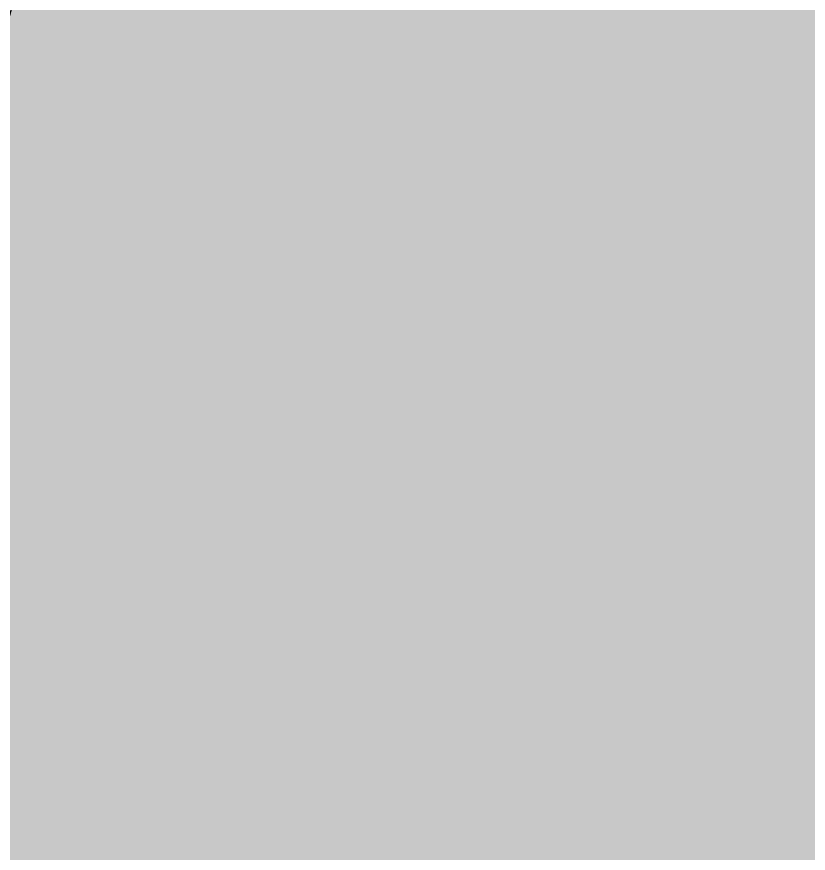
# Model space of a CAD drawing. Extents: x 88833 to 97610, y 5963373 to 5974710.
# Drawn here: x 95474.2157 to 95474.2763, y 5964350.0765 to 5964350.1405 of the extents above; entities that cross this region are included whole.
import ezdxf

# ---------------------------------------------------------------- set-up
doc = ezdxf.new("R2010")
doc.units = 0
doc.header["$LTSCALE"] = 5
doc.linetypes.add('0', pattern=[1, 1, 0])
doc.linetypes.add('COOP2', pattern=[10, 5, -1, 0, -1, 0, -1, 0, -1, 0, -1])
doc.layers.add('P-APEX RECON-10m BUFFER', color=51, linetype='COOP2')
doc.layers.add('T-BUSH', color=110, linetype='0')
doc.layers.add('P-APEX RECON-TO BE DRILLED-H', color=7, linetype='Continuous', true_color=0xffafe1)

msp = doc.modelspace()

# ---------------------------------------------------------------- hatches: boundary and pattern name
at = {"layer": 'P-APEX RECON-10m BUFFER', "transparency": 33554687}
h = msp.add_hatch(color=256, dxfattribs=at)
h.dxf.hatch_style = 1
h.paths.add_polyline_path([(95473.708622, 5964350.016951), (95499.754271, 5964350.485646), (95501.511515, 5964355.399071), (95493.036083, 5964360.358414), (95474.168646, 5964360.018892)])
at = {"layer": 'P-APEX RECON-TO BE DRILLED-H', "transparency": 33554687}
h = msp.add_hatch(color=256, dxfattribs=at)
h.dxf.hatch_style = 1
h.paths.add_polyline_path([(95466.749908, 5964354.88856), (95466.839798, 5964349.893346), (95499.754271, 5964350.485646), (95501.511515, 5964355.399071), (95493.036083, 5964360.358414), (95466.660019, 5964359.883773)])

# ---------------------------------------------------------------- linework, layer by layer
at = {"layer": 'T-BUSH', "flags": 128}
msp.add_lwpolyline([(94840.941768, 5964201.18715, 0.520567), (94837.26226, 5964210.477047, 0.520567), (94835.994252, 5964220.281295, 0.520567), (94835.563082, 5964230.264033, 0.520567), (94835.131912, 5964240.246771, 0.520567), (94834.892072, 5964250.23353, 0.520567), (94834.903452, 5964260.225568, 0.520567), (94834.914832, 5964270.217607, 0.520567), (94833.879168, 5964280.053682, 0.520567), (94836.797995, 5964289.391961, 0.520567), (94842.753237, 5964296.829265, 0.520567), (94852.528736, 5964297.768816, 0.520567), (94862.06207, 5964294.958336, 0.520567), (94871.917908, 5964293.610758, 0.520567), (94881.909126, 5964293.482196, 0.520567), (94891.900344, 5964293.353635, 0.520567), (94901.891562, 5964293.225073, 0.520567), (94911.877938, 5964293.561311, 0.520567), (94921.86431, 5964293.897983, 0.520567), (94931.850682, 5964294.234655, 0.520567), (94941.837053, 5964294.571326, 0.520567), (94951.823425, 5964294.907998, 0.520567), (94961.81003, 5964295.234426, 0.520567), (94971.801359, 5964295.354077, 0.520567), (94981.792687, 5964295.473729, 0.520567), (94991.784016, 5964295.59338, 0.520567), (95001.775397, 5964295.707846, 0.520567), (95011.767102, 5964295.790372, 0.520567), (95021.758806, 5964295.872897, 0.520567), (95031.75051, 5964295.955422, 0.520567), (95041.742214, 5964296.037948, 0.520567), (95051.733919, 5964296.120473, 0.520567), (95061.723052, 5964296.327444, 0.520567), (95071.709638, 5964296.657678, 0.520567), (95081.696225, 5964296.987912, 0.520567), (95091.682811, 5964297.318147, 0.520567), (95101.669398, 5964297.648381, 0.520567), (95111.655984, 5964297.978615, 0.520567), (95121.643286, 5964298.236534, 0.520567), (95131.634452, 5964298.103962, 0.520567), (95141.625617, 5964297.971389, 0.520567), (95151.616783, 5964297.838816, 0.520567), (95161.607949, 5964297.706244, 0.520567), (95171.599114, 5964297.573671, 0.520567), (95181.589266, 5964297.746551, 0.520567), (95191.579331, 5964297.945437, 0.520567), (95201.547032, 5964298.574049, 0.520567), (95211.462843, 5964299.752905, 0.520567), (95221.381823, 5964300.836981, 0.520567), (95231.368163, 5964301.06924, 0.520567), (95241.360208, 5964301.06924, 0.520567), (95251.351823, 5964300.997805, 0.520567), (95261.343144, 5964300.877501, 0.520567), (95271.334493, 5964300.759633, 0.520567), (95281.325973, 5964300.653404, 0.520567), (95291.317453, 5964300.547175, 0.520567), (95301.308934, 5964300.440945, 0.520567), (95311.299651, 5964300.376466, 0.520567), (95321.280574, 5964300.847782, 0.520567), (95331.261497, 5964301.319098, 0.520567), (95341.239384, 5964301.850523, 0.520567), (95351.227354, 5964301.968811, 0.520567), (95361.219308, 5964301.926139, 0.520567), (95371.204825, 5964302.184986, 0.520567), (95381.185855, 5964302.654028, 0.520567), (95391.166886, 5964303.12307, 0.520567), (95401.151839, 5964303.493457, 0.520567), (95411.138596, 5964303.818494, 0.520567), (95421.125353, 5964304.143531, 0.520567), (95431.11211, 5964304.468569, 0.520567), (95441.098702, 5964304.798514, 0.520567), (95451.08468, 5964305.146647, 0.520567), (95461.070659, 5964305.49478, 0.520567), (95471.056638, 5964305.842912, 0.520567), (95481.038202, 5964306.274909, 0.520567), (95491.005549, 5964306.977022, 0.520567), (95500.972896, 5964307.679135, 0.520567), (95510.940242, 5964308.381247, 0.520567), (95520.907589, 5964309.08336, 0.520567), (95530.874936, 5964309.785473, 0.520567), (95540.767288, 5964308.463707, 0.520567), (95550.705867, 5964307.466644, 0.520567), (95560.676782, 5964307.395652, 0.520567), (95569.882213, 5964310.375057, 0.520567), (95578.532914, 5964314.55414, 0.520567), (95588.51661, 5964314.962535, 0.520567), (95598.500306, 5964315.370931, 0.520567), (95608.486936, 5964315.652152, 0.520567), (95618.478843, 5964315.704708, 0.520567), (95628.470749, 5964315.757264, 0.520567), (95637.959558, 5964316.668194, 0.520567), (95637.857889, 5964326.659722, 0.520567), (95637.756221, 5964336.65125, 0.520567), (95637.654552, 5964346.642777, 0.520567), (95637.552884, 5964356.634305, 0.520567), (95635.86155, 5964347.972176, 0.520567), (95635.86155, 5964337.980131, 0.520567), (95635.86155, 5964327.988085, 0.520567), (95633.654499, 5964319.910371, 0.520567), (95623.762758, 5964318.498126, 0.520567), (95613.859002, 5964317.32695, 0.520567), (95603.875854, 5964317.748522, 0.520567), (95594.740289, 5964320.944758, 0.520567), (95589.855209, 5964329.408422, 0.520567), (95585.800012, 5964338.475319, 0.520567), (95584.077776, 5964348.178731, 0.520567), (95582.75541, 5964357.509397, 0.520567), (95573.542102, 5964358.315925, 0.520567), (95571.852373, 5964348.646709, 0.520567), (95573.832376, 5964338.858396, 0.520567), (95575.155635, 5964328.961369, 0.520567), (95571.469632, 5964321.115774, 0.520567), (95562.219511, 5964322.729437, 0.520567), (95553.291246, 5964326.827653, 0.520567), (95543.552645, 5964325.468161, 0.520567), (95534.615408, 5964321.011786, 0.520567), (95525.825622, 5964316.538152, 0.520567), (95516.49692, 5964316.957121, 0.520567), (95506.761053, 5964319.18377, 0.520567), (95496.790986, 5964319.337432, 0.520567), (95487.59248, 5964321.195613, 0.520567), (95483.784828, 5964329.959733, 0.520567), (95485.096664, 5964339.86529, 0.520567), (95486.321516, 5964349.781967, 0.520567), (95487.708105, 5964359.675646, 0.520567), (95492.181736, 5964367.767352, 0.520567), (95501.691615, 5964369.707048, 0.520567), (95507.343013, 5964376.726875, 0.520567), (95511.937617, 5964385.592771, 0.520567), (95510.671685, 5964395.247543, 0.520567), (95507.187814, 5964404.612156, 0.520567), (95509.798473, 5964413.783684, 0.520567), (95517.385704, 5964418.691819, 0.520567), (95526.510742, 5964416.483407, 0.520567), (95533.836216, 5964409.688017, 0.520567), (95537.701809, 5964410.580364, 0.520567), (95542.8336, 5964417.111234, 0.520567), (95552.655033, 5964418.677808, 0.520567), (95562.605859, 5964419.58447, 0.520567), (95572.529028, 5964418.607193, 0.520567), (95582.481773, 5964418.051493, 0.520567), (95592.390432, 5964419.150315, 0.520567), (95602.003858, 5964421.874835, 0.520567), (95611.912969, 5964423.060304, 0.520567), (95621.871692, 5964423.875661, 0.520567), (95631.839768, 5964424.415247, 0.520567), (95637.754786, 5964428.275943, 0.520567), (95637.426383, 5964438.26259, 0.520567), (95637.097981, 5964448.249237, 0.520567), (95633.80352, 5964455.253258, 0.520567), (95623.811483, 5964455.266469, 0.520567), (95613.819447, 5964455.27968, 0.520567), (95603.827411, 5964455.292891, 0.520567), (95593.835374, 5964455.306102, 0.520567), (95583.843338, 5964455.319313, 0.520567), (95573.851302, 5964455.332523, 0.520567), (95563.859265, 5964455.345734, 0.520567), (95553.867229, 5964455.358945, 0.520567), (95543.875193, 5964455.372156, 0.520567), (95533.883156, 5964455.385367, 0.520567), (95523.89112, 5964455.398578, 0.520567), (95514.353226, 5964453.49261, 0.520567), (95505.549187, 5964448.778012, 0.520567), (95496.936716, 5964443.711819, 0.520567), (95488.324245, 5964438.645627, 0.520567), (95480.613353, 5964432.715689, 0.520567), (95477.353523, 5964423.350112, 0.520567), (95476.763166, 5964413.42579, 0.520567), (95476.734892, 5964403.433785, 0.520567), (95476.706618, 5964393.44178, 0.520567), (95476.678344, 5964383.449775, 0.520567), (95476.65007, 5964373.45777, 0.520567), (95476.621796, 5964363.465765, 0.520567), (95476.593522, 5964353.47376, 0.520567), (95476.565248, 5964343.481755, 0.520567), (95476.536974, 5964333.489749, 0.520567), (95476.145903, 5964323.597988, 0.520567), (95471.040101, 5964315.008939, 0.520567), (95463.656462, 5964308.467227, 0.520567), (95453.822241, 5964307.01715, 0.520567), (95443.837962, 5964306.939172, 0.520567), (95433.846033, 5964306.987288, 0.520567), (95423.855499, 5964306.886472, 0.520567), (95413.866225, 5964306.651146, 0.520567), (95403.876952, 5964306.415819, 0.520567), (95393.887678, 5964306.180493, 0.520567), (95383.898405, 5964305.945167, 0.520567), (95373.909131, 5964305.70984, 0.520567), (95363.919858, 5964305.474514, 0.520567), (95353.930584, 5964305.239188, 0.520567), (95343.940862, 5964305.035306, 0.520567), (95333.948939, 5964304.985941, 0.520567), (95323.957016, 5964304.936577, 0.520567), (95313.965093, 5964304.887212, 0.520567), (95303.97317, 5964304.837847, 0.520567), (95293.981247, 5964304.788483, 0.520567), (95283.989324, 5964304.739118, 0.520567), (95273.9974, 5964304.689753, 0.520567), (95264.005477, 5964304.640389, 0.520567), (95254.013554, 5964304.591024, 0.520567), (95244.021631, 5964304.54166, 0.520567), (95234.031963, 5964304.340977, 0.520567), (95224.043007, 5964304.092532, 0.520567), (95214.054052, 5964303.844086, 0.520567), (95204.065096, 5964303.595641, 0.520567), (95194.07614, 5964303.347196, 0.520567), (95184.087184, 5964303.098751, 0.520567), (95174.098228, 5964302.850306, 0.520567), (95164.109272, 5964302.601861, 0.520567), (95154.120316, 5964302.353416, 0.520567), (95144.13136, 5964302.104971, 0.520567), (95134.142404, 5964301.856526, 0.520567), (95124.153449, 5964301.608081, 0.520567), (95114.164493, 5964301.359635, 0.520567), (95104.175537, 5964301.11119, 0.520567), (95094.186581, 5964300.862745, 0.520567), (95084.197625, 5964300.6143, 0.520567), (95074.208669, 5964300.365855, 0.520567), (95064.219359, 5964300.133428, 0.520567), (95054.22919, 5964299.939826, 0.520567), (95044.23902, 5964299.746224, 0.520567), (95034.248851, 5964299.552623, 0.520567), (95024.258682, 5964299.359021, 0.520567), (95014.268512, 5964299.165419, 0.520567), (95004.278343, 5964298.971818, 0.520567), (94994.288174, 5964298.778216, 0.520567), (94984.298004, 5964298.584614, 0.520567), (94974.307835, 5964298.391013, 0.520567), (94964.317666, 5964298.197411, 0.520567), (94954.325675, 5964298.21179, 0.520567), (94944.333647, 5964298.230412, 0.520567), (94934.34162, 5964298.249034, 0.520567), (94924.349592, 5964298.267656, 0.520567), (94914.357564, 5964298.286278, 0.520567), (94904.365536, 5964298.3049, 0.520567), (94894.373509, 5964298.323522, 0.520567), (94884.381481, 5964298.342144, 0.520567), (94874.3899, 5964298.281999, 0.520567), (94864.398727, 5964298.149986, 0.520567), (94854.407554, 5964298.017974, 0.520567), (94844.654297, 5964300.092158, 0.520567), (94837.37073, 5964306.491508, 0.520567), (94836.194898, 5964316.414128, 0.520567), (94835.898318, 5964326.395912, 0.520567), (94835.734195, 5964336.38661, 0.520567), (94835.570071, 5964346.377307, 0.520567), (94835.405948, 5964356.368004, 0.520567), (94835.241824, 5964366.358701, 0.520567), (94835.077701, 5964376.349398, 0.520567), (94834.989849, 5964381.69722, 0.520567)], format="xyb", dxfattribs=at)

doc.saveas('drawing.dxf')
